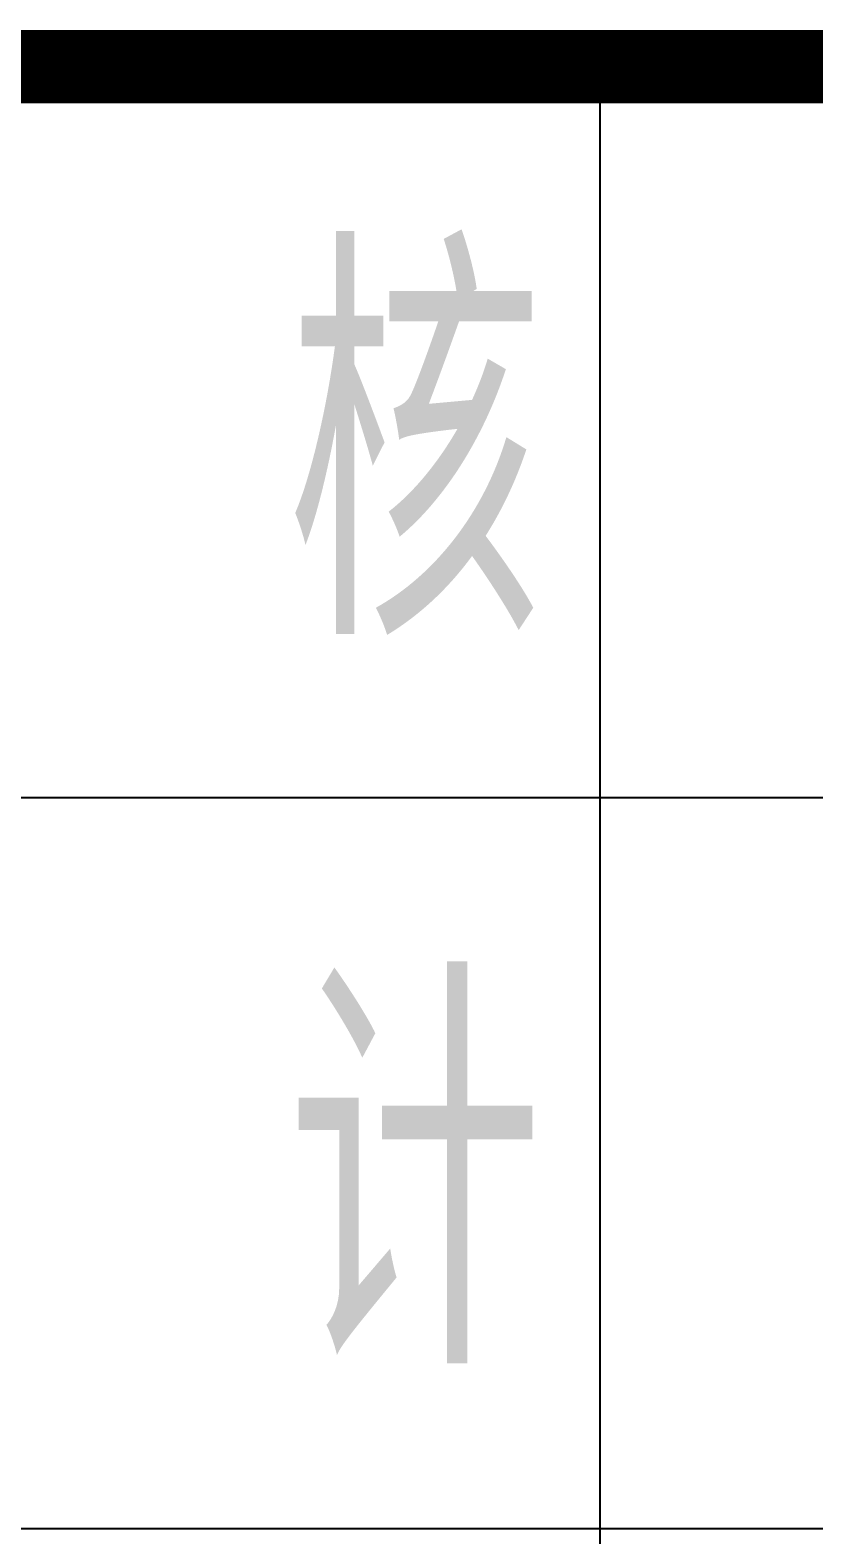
# Model space of a CAD drawing. Extents: x 196430 to 818205, y 904526 to 1974626.
# Drawn here: x 368159 to 369231, y 1857402 to 1859461 of the extents above; entities that cross this region are included whole.
import ezdxf
from ezdxf.enums import TextEntityAlignment as Align

# ---------------------------------------------------------------- set-up
doc = ezdxf.new("R2010")
doc.units = 0
doc.header["$LTSCALE"] = 1000
doc.header["$MEASUREMENT"] = 0
doc.layers.add('FRAME', color=7, linetype='Continuous')
doc.styles.add('FRAME-3', font='romans.shx', dxfattribs={"width": 0.7, "bigfont": 'hztxt.shx'})

# ---------------------------------------------------------------- blocks, each defined once
blk = doc.blocks.new('a1')
at = {"layer": 'FRAME'}
for p, q in [((87519.7, 131240.1), (115319.7, 131240.1)), ((107719.7, 131240.1), (107719.7, 127240.1)), ((93119.7, 130240.1), (115319.7, 130240.1)), ((87519.7, 129240.1), (115319.7, 129240.1))]:
    blk.add_line(p, q, dxfattribs=at)
at = {"layer": 'FRAME', "const_width": 100}
blk.add_lwpolyline([(87519.7, 127240.1), (87519.7, 131240.1), (115319.7, 131240.1)], dxfattribs=at)
at = {"layer": 'FRAME', "style": 'FRAME-3', "width": 0.7}
for s, p in [('复    核', (106769.7, 130740.1)), ('设    计', (106769.7, 129740.1))]:
    blk.add_text(s, height=500, dxfattribs=at).set_placement(p, align=Align.MIDDLE)

msp = doc.modelspace()

# ---------------------------------------------------------------- block references
at = {"layer": 'FRAME'}
msp.add_blockref('a1', (261218.4, 1728170.8), dxfattribs=at)

doc.saveas('drawing.dxf')
